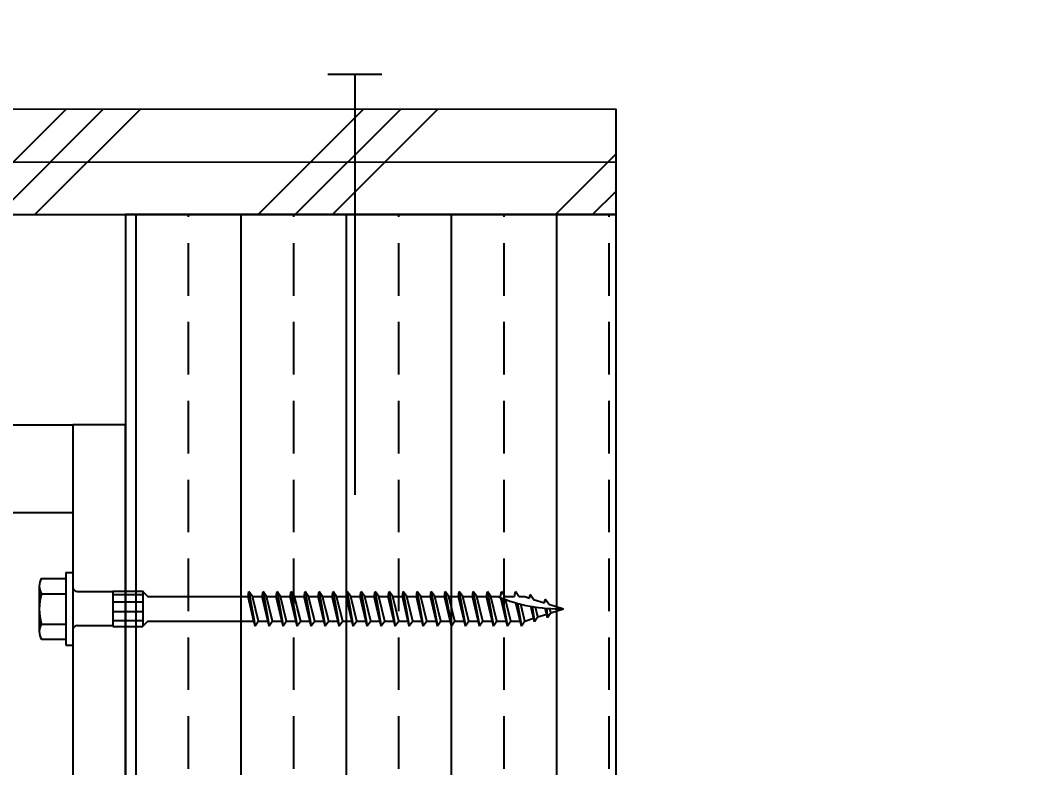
# Model space of a CAD drawing. Header units: inches. Extents: x -16404 to 14624, y -1591 to 16152.
# Drawn here: x -8970.33 to -8963.06, y 7898.68 to 7904.01 of the extents above; entities that cross this region are included whole.
import ezdxf
from ezdxf import colors
from ezdxf.entities.mleader import LeaderData, LeaderLine
from ezdxf.math import Vec2, Vec3

# ---------------------------------------------------------------- set-up
doc = ezdxf.new("R2010")
doc.units = ezdxf.units.IN
doc.header["$LTSCALE"] = 24
doc.header["$MEASUREMENT"] = 0
doc.layers.get('0').update_dxf_attribs({"linetype": 'CONTINUOUS'})
for name, color, linetype in [('S-ANNO-NOTE', 4, 'CONTINUOUS'), ('S-SIMPSON', 2, 'CONTINUOUS'), ('S-STEEL', 4, 'CONTINUOUS'), ('S-WOOD', 3, 'CONTINUOUS')]:
    doc.layers.add(name, color=color, linetype=linetype)
doc.layers.add('S-HATCH1', color=1, linetype='CONTINUOUS', transparency=0.5)
doc.styles.add('Arial', font='arial.ttf', dxfattribs={"width": 0.85})

# ---------------------------------------------------------------- blocks, each defined once
blk = doc.blocks.new('10d')
at = {"color": 3}
blk.add_line((0.1925, 0.25), (-0.1925, 0.25), dxfattribs=at)
at = {"color": 2}
blk.add_line((0, 0.25), (0, -2.75), dxfattribs=at)

msp = doc.modelspace()

# ---------------------------------------------------------------- hatches: boundary and pattern name
at = {"layer": 'S-HATCH1'}
h = msp.add_hatch(dxfattribs=at)
h.set_pattern_fill('PLAST', color=256, scale=6, angle=45, style=0)
h.set_pattern_definition([(45, (-8995.6829, 7902.625), (-1.06066, 1.06066), []), (45, (-8995.8155, 7902.7576), (-1.06066, 1.06066), []), (45, (-8995.9481, 7902.8902), (-1.06066, 1.06066), [])])
h.paths.add_polyline_path([(-9007.15137, 7902.62601), (-8966.08178, 7902.625), (-8966.08178, 7903.375), (-9007.15137, 7903.37601)])
h = msp.add_hatch(dxfattribs=at)
h.set_pattern_fill('ANSI33', color=256, scale=3, angle=45, style=0)
h.set_pattern_definition([(90, (-12591.2565, 1851.42094), (-0.75, 1e-16), []), (90, (-12590.8815, 1851.79594), (-0.75, 1e-16), [0.375, -0.1875])])
h.paths.add_polyline_path([(-8969.58178, 7890.75), (-8966.08178, 7890.75), (-8966.08178, 7902.625), (-8969.58178, 7902.625)])

# ---------------------------------------------------------------- linework, layer by layer
at = {"layer": 'S-SIMPSON', "color": 1}
for p, q in [((-8970.00678, 7900.0725), (-8970.00678, 7899.5525)), ((-8970.00678, 7900.0725), (-8969.95678, 7900.0725)), ((-8969.95678, 7900.0725), (-8969.95678, 7899.5525)), ((-8970.18116, 7900.02901), (-8970.00678, 7900.02901)), ((-8970.19678, 7899.97488), (-8970.19678, 7899.65012)), ((-8970.18116, 7899.92075), (-8970.00678, 7899.92075)), ((-8969.67078, 7899.93838), (-8969.45678, 7899.93838)), ((-8969.67078, 7899.93838), (-8969.67078, 7899.68662)), ((-8969.45678, 7899.9401), (-8969.45678, 7899.68833)), ((-8969.45678, 7899.9355), (-8969.42078, 7899.8995)), ((-8968.70678, 7899.8995), (-8968.70043, 7899.9355)), ((-8968.70678, 7899.8995), (-8968.70043, 7899.9355)), ((-8968.70678, 7899.8995), (-8968.70043, 7899.9355)), ((-8968.70043, 7899.9355), (-8968.65706, 7899.6895)), ((-8968.70043, 7899.9355), (-8968.65706, 7899.6895)), ((-8968.70043, 7899.9355), (-8968.65706, 7899.6895)), ((-8968.67522, 7899.8995), (-8968.70043, 7899.9355)), ((-8968.67522, 7899.8995), (-8968.70043, 7899.9355)), ((-8968.67522, 7899.8995), (-8968.70043, 7899.9355)), ((-8968.60678, 7899.8995), (-8968.60043, 7899.9355)), ((-8968.60678, 7899.8995), (-8968.60043, 7899.9355)), ((-8968.60678, 7899.8995), (-8968.60043, 7899.9355)), ((-8968.57522, 7899.8995), (-8968.60043, 7899.9355)), ((-8968.57522, 7899.8995), (-8968.60043, 7899.9355)), ((-8968.57522, 7899.8995), (-8968.60043, 7899.9355)), ((-8968.60043, 7899.9355), (-8968.55706, 7899.6895)), ((-8968.60043, 7899.9355), (-8968.55706, 7899.6895)), ((-8968.60043, 7899.9355), (-8968.55706, 7899.6895)), ((-8968.50678, 7899.8995), (-8968.50043, 7899.9355)), ((-8968.50678, 7899.8995), (-8968.50043, 7899.9355)), ((-8968.50678, 7899.8995), (-8968.50043, 7899.9355)), ((-8968.50678, 7899.8995), (-8968.50043, 7899.9355)), ((-8968.50043, 7899.9355), (-8968.45706, 7899.6895)), ((-8968.50043, 7899.9355), (-8968.45706, 7899.6895)), ((-8968.50043, 7899.9355), (-8968.45706, 7899.6895)), ((-8968.50043, 7899.9355), (-8968.45706, 7899.6895)), ((-8968.47522, 7899.8995), (-8968.50043, 7899.9355)), ((-8968.47522, 7899.8995), (-8968.50043, 7899.9355)), ((-8968.47522, 7899.8995), (-8968.50043, 7899.9355)), ((-8968.47522, 7899.8995), (-8968.50043, 7899.9355)), ((-8968.40678, 7899.8995), (-8968.40043, 7899.9355)), ((-8968.40678, 7899.8995), (-8968.40043, 7899.9355)), ((-8968.40678, 7899.8995), (-8968.40043, 7899.9355)), ((-8968.40678, 7899.8995), (-8968.40043, 7899.9355)), ((-8968.40678, 7899.8995), (-8968.40043, 7899.9355)), ((-8968.40678, 7899.8995), (-8968.40043, 7899.9355)), ((-8968.37522, 7899.8995), (-8968.40043, 7899.9355)), ((-8968.37522, 7899.8995), (-8968.40043, 7899.9355)), ((-8968.37522, 7899.8995), (-8968.40043, 7899.9355)), ((-8968.37522, 7899.8995), (-8968.40043, 7899.9355)), ((-8968.40043, 7899.9355), (-8968.35706, 7899.6895)), ((-8968.40043, 7899.9355), (-8968.35706, 7899.6895)), ((-8968.40043, 7899.9355), (-8968.35706, 7899.6895)), ((-8968.40043, 7899.9355), (-8968.35706, 7899.6895)), ((-8968.37522, 7899.8995), (-8968.40043, 7899.9355)), ((-8968.37522, 7899.8995), (-8968.40043, 7899.9355)), ((-8968.40043, 7899.9355), (-8968.35706, 7899.6895)), ((-8968.40043, 7899.9355), (-8968.35706, 7899.6895)), ((-8968.30678, 7899.8995), (-8968.30043, 7899.9355)), ((-8968.30678, 7899.8995), (-8968.30043, 7899.9355)), ((-8968.30678, 7899.8995), (-8968.30043, 7899.9355)), ((-8968.30043, 7899.9355), (-8968.25706, 7899.6895)), ((-8968.30043, 7899.9355), (-8968.25706, 7899.6895)), ((-8968.30043, 7899.9355), (-8968.25706, 7899.6895)), ((-8968.27522, 7899.8995), (-8968.30043, 7899.9355)), ((-8968.27522, 7899.8995), (-8968.30043, 7899.9355)), ((-8968.27522, 7899.8995), (-8968.30043, 7899.9355)), ((-8968.20678, 7899.8995), (-8968.20043, 7899.9355)), ((-8968.20678, 7899.8995), (-8968.20043, 7899.9355)), ((-8968.20678, 7899.8995), (-8968.20043, 7899.9355)), ((-8968.17522, 7899.8995), (-8968.20043, 7899.9355)), ((-8968.17522, 7899.8995), (-8968.20043, 7899.9355)), ((-8968.17522, 7899.8995), (-8968.20043, 7899.9355)), ((-8968.20043, 7899.9355), (-8968.15706, 7899.6895)), ((-8968.20043, 7899.9355), (-8968.15706, 7899.6895)), ((-8968.20043, 7899.9355), (-8968.15706, 7899.6895)), ((-8968.10678, 7899.8995), (-8968.10043, 7899.9355)), ((-8968.10678, 7899.8995), (-8968.10043, 7899.9355)), ((-8968.10678, 7899.8995), (-8968.10043, 7899.9355)), ((-8968.10678, 7899.8995), (-8968.10043, 7899.9355)), ((-8968.10043, 7899.9355), (-8968.05706, 7899.6895)), ((-8968.10043, 7899.9355), (-8968.05706, 7899.6895)), ((-8968.10043, 7899.9355), (-8968.05706, 7899.6895)), ((-8968.10043, 7899.9355), (-8968.05706, 7899.6895)), ((-8968.07522, 7899.8995), (-8968.10043, 7899.9355)), ((-8968.07522, 7899.8995), (-8968.10043, 7899.9355)), ((-8968.07522, 7899.8995), (-8968.10043, 7899.9355)), ((-8968.07522, 7899.8995), (-8968.10043, 7899.9355)), ((-8968.00678, 7899.8995), (-8968.00043, 7899.9355)), ((-8968.00678, 7899.8995), (-8968.00043, 7899.9355)), ((-8968.00678, 7899.8995), (-8968.00043, 7899.9355)), ((-8968.00678, 7899.8995), (-8968.00043, 7899.9355)), ((-8967.97522, 7899.8995), (-8968.00043, 7899.9355)), ((-8967.97522, 7899.8995), (-8968.00043, 7899.9355)), ((-8967.97522, 7899.8995), (-8968.00043, 7899.9355)), ((-8967.97522, 7899.8995), (-8968.00043, 7899.9355)), ((-8968.00043, 7899.9355), (-8967.95706, 7899.6895)), ((-8968.00043, 7899.9355), (-8967.95706, 7899.6895)), ((-8968.00043, 7899.9355), (-8967.95706, 7899.6895)), ((-8968.00043, 7899.9355), (-8967.95706, 7899.6895)), ((-8967.90678, 7899.8995), (-8967.90043, 7899.9355)), ((-8967.90678, 7899.8995), (-8967.90043, 7899.9355)), ((-8967.90678, 7899.8995), (-8967.90043, 7899.9355)), ((-8967.90678, 7899.8995), (-8967.90043, 7899.9355)), ((-8967.90043, 7899.9355), (-8967.85706, 7899.6895)), ((-8967.90043, 7899.9355), (-8967.85706, 7899.6895)), ((-8967.90043, 7899.9355), (-8967.85706, 7899.6895)), ((-8967.90043, 7899.9355), (-8967.85706, 7899.6895)), ((-8967.87522, 7899.8995), (-8967.90043, 7899.9355)), ((-8967.87522, 7899.8995), (-8967.90043, 7899.9355)), ((-8967.87522, 7899.8995), (-8967.90043, 7899.9355)), ((-8967.87522, 7899.8995), (-8967.90043, 7899.9355)), ((-8967.80678, 7899.8995), (-8967.80043, 7899.9355)), ((-8967.80678, 7899.8995), (-8967.80043, 7899.9355)), ((-8967.80678, 7899.8995), (-8967.80043, 7899.9355)), ((-8967.80678, 7899.8995), (-8967.80043, 7899.9355)), ((-8967.80678, 7899.8995), (-8967.80043, 7899.9355)), ((-8967.80043, 7899.9355), (-8967.75706, 7899.6895)), ((-8967.80043, 7899.9355), (-8967.75706, 7899.6895)), ((-8967.80043, 7899.9355), (-8967.75706, 7899.6895)), ((-8967.80043, 7899.9355), (-8967.75706, 7899.6895)), ((-8967.80043, 7899.9355), (-8967.75706, 7899.6895)), ((-8967.77522, 7899.8995), (-8967.80043, 7899.9355)), ((-8967.77522, 7899.8995), (-8967.80043, 7899.9355)), ((-8967.77522, 7899.8995), (-8967.80043, 7899.9355)), ((-8967.77522, 7899.8995), (-8967.80043, 7899.9355)), ((-8967.77522, 7899.8995), (-8967.80043, 7899.9355)), ((-8967.70678, 7899.8995), (-8967.70043, 7899.9355)), ((-8967.70678, 7899.8995), (-8967.70043, 7899.9355)), ((-8967.70678, 7899.8995), (-8967.70043, 7899.9355)), ((-8967.70678, 7899.8995), (-8967.70043, 7899.9355)), ((-8967.70043, 7899.9355), (-8967.65706, 7899.6895)), ((-8967.70043, 7899.9355), (-8967.65706, 7899.6895)), ((-8967.70043, 7899.9355), (-8967.65706, 7899.6895)), ((-8967.70043, 7899.9355), (-8967.65706, 7899.6895)), ((-8967.67522, 7899.8995), (-8967.70043, 7899.9355)), ((-8967.67522, 7899.8995), (-8967.70043, 7899.9355)), ((-8967.67522, 7899.8995), (-8967.70043, 7899.9355)), ((-8967.67522, 7899.8995), (-8967.70043, 7899.9355)), ((-8967.60678, 7899.8995), (-8967.60043, 7899.9355)), ((-8967.60678, 7899.8995), (-8967.60043, 7899.9355)), ((-8967.60678, 7899.8995), (-8967.60043, 7899.9355)), ((-8967.60678, 7899.8995), (-8967.60043, 7899.9355)), ((-8967.60043, 7899.9355), (-8967.55706, 7899.6895)), ((-8967.60043, 7899.9355), (-8967.55706, 7899.6895)), ((-8967.60043, 7899.9355), (-8967.55706, 7899.6895)), ((-8967.60043, 7899.9355), (-8967.55706, 7899.6895)), ((-8967.57522, 7899.8995), (-8967.60043, 7899.9355)), ((-8967.57522, 7899.8995), (-8967.60043, 7899.9355)), ((-8967.57522, 7899.8995), (-8967.60043, 7899.9355)), ((-8967.57522, 7899.8995), (-8967.60043, 7899.9355)), ((-8967.50678, 7899.8995), (-8967.50043, 7899.9355)), ((-8967.50678, 7899.8995), (-8967.50043, 7899.9355)), ((-8967.50678, 7899.8995), (-8967.50043, 7899.9355)), ((-8967.50678, 7899.8995), (-8967.50043, 7899.9355)), ((-8967.50043, 7899.9355), (-8967.45706, 7899.6895)), ((-8967.50043, 7899.9355), (-8967.45706, 7899.6895)), ((-8967.50043, 7899.9355), (-8967.45706, 7899.6895)), ((-8967.50043, 7899.9355), (-8967.45706, 7899.6895)), ((-8967.47522, 7899.8995), (-8967.50043, 7899.9355)), ((-8967.47522, 7899.8995), (-8967.50043, 7899.9355)), ((-8967.47522, 7899.8995), (-8967.50043, 7899.9355)), ((-8967.47522, 7899.8995), (-8967.50043, 7899.9355)), ((-8967.40678, 7899.8995), (-8967.40043, 7899.9355)), ((-8967.40678, 7899.8995), (-8967.40043, 7899.9355)), ((-8967.40043, 7899.9355), (-8967.35706, 7899.6895)), ((-8967.40043, 7899.9355), (-8967.35706, 7899.6895)), ((-8967.37522, 7899.8995), (-8967.40043, 7899.9355)), ((-8967.37522, 7899.8995), (-8967.40043, 7899.9355)), ((-8967.30678, 7899.8995), (-8967.30043, 7899.9355)), ((-8967.30678, 7899.8995), (-8967.30043, 7899.9355)), ((-8967.30043, 7899.9355), (-8967.25706, 7899.6895)), ((-8967.30043, 7899.9355), (-8967.25706, 7899.6895)), ((-8967.27522, 7899.8995), (-8967.30043, 7899.9355)), ((-8967.27522, 7899.8995), (-8967.30043, 7899.9355)), ((-8967.20678, 7899.8995), (-8967.20043, 7899.9355)), ((-8967.20043, 7899.9355), (-8967.15706, 7899.6895)), ((-8967.17522, 7899.8995), (-8967.20043, 7899.9355)), ((-8967.10678, 7899.8995), (-8967.10043, 7899.9355)), ((-8967.10043, 7899.9355), (-8967.05706, 7899.6895)), ((-8967.07522, 7899.8995), (-8967.10043, 7899.9355)), ((-8967.00678, 7899.8995), (-8967.00043, 7899.9355)), ((-8967.00043, 7899.9355), (-8966.95706, 7899.6895)), ((-8966.97522, 7899.8995), (-8967.00043, 7899.9355)), ((-8966.90678, 7899.8995), (-8966.90043, 7899.9355)), ((-8966.87522, 7899.8995), (-8966.90043, 7899.9355)), ((-8966.80678, 7899.8995), (-8966.80043, 7899.9355)), ((-8966.77522, 7899.8995), (-8966.80043, 7899.9355)), ((-8969.67078, 7899.91426), (-8969.45678, 7899.91426)), ((-8969.67078, 7899.86188), (-8969.45678, 7899.86188)), ((-8969.42522, 7899.8995), (-8968.70678, 7899.8995)), ((-8969.42522, 7899.8995), (-8968.70678, 7899.8995)), ((-8968.66558, 7899.7255), (-8968.70678, 7899.8995)), ((-8968.65706, 7899.6895), (-8968.70678, 7899.8995)), ((-8968.65706, 7899.6895), (-8968.70678, 7899.8995)), ((-8968.63185, 7899.7255), (-8968.67522, 7899.8995)), ((-8968.63185, 7899.7255), (-8968.67522, 7899.8995)), ((-8968.63185, 7899.7255), (-8968.67522, 7899.8995)), ((-8968.67522, 7899.8995), (-8968.60678, 7899.8995)), ((-8968.67522, 7899.8995), (-8968.60678, 7899.8995)), ((-8968.55706, 7899.6895), (-8968.60678, 7899.8995)), ((-8968.55706, 7899.6895), (-8968.60678, 7899.8995)), ((-8968.55706, 7899.6895), (-8968.60678, 7899.8995)), ((-8968.53185, 7899.7255), (-8968.57522, 7899.8995)), ((-8968.53185, 7899.7255), (-8968.57522, 7899.8995)), ((-8968.53185, 7899.7255), (-8968.57522, 7899.8995)), ((-8968.57522, 7899.8995), (-8968.50678, 7899.8995)), ((-8968.57522, 7899.8995), (-8968.50678, 7899.8995)), ((-8968.45706, 7899.6895), (-8968.50678, 7899.8995)), ((-8968.45706, 7899.6895), (-8968.50678, 7899.8995)), ((-8968.45706, 7899.6895), (-8968.50678, 7899.8995)), ((-8968.45706, 7899.6895), (-8968.50678, 7899.8995)), ((-8968.43185, 7899.7255), (-8968.47522, 7899.8995)), ((-8968.43185, 7899.7255), (-8968.47522, 7899.8995)), ((-8968.43185, 7899.7255), (-8968.47522, 7899.8995)), ((-8968.43185, 7899.7255), (-8968.47522, 7899.8995)), ((-8968.47522, 7899.8995), (-8968.40678, 7899.8995)), ((-8968.47522, 7899.8995), (-8968.40678, 7899.8995)), ((-8968.47522, 7899.8995), (-8968.40678, 7899.8995)), ((-8968.47522, 7899.8995), (-8968.40678, 7899.8995)), ((-8968.47522, 7899.8995), (-8968.40678, 7899.8995)), ((-8968.47522, 7899.8995), (-8968.40678, 7899.8995)), ((-8968.35706, 7899.6895), (-8968.40678, 7899.8995)), ((-8968.35706, 7899.6895), (-8968.40678, 7899.8995)), ((-8968.35706, 7899.6895), (-8968.40678, 7899.8995)), ((-8968.35706, 7899.6895), (-8968.40678, 7899.8995)), ((-8968.35706, 7899.6895), (-8968.40678, 7899.8995)), ((-8968.35706, 7899.6895), (-8968.40678, 7899.8995)), ((-8968.33185, 7899.7255), (-8968.37522, 7899.8995)), ((-8968.33185, 7899.7255), (-8968.37522, 7899.8995)), ((-8968.33185, 7899.7255), (-8968.37522, 7899.8995)), ((-8968.33185, 7899.7255), (-8968.37522, 7899.8995)), ((-8968.33185, 7899.7255), (-8968.37522, 7899.8995)), ((-8968.33185, 7899.7255), (-8968.37522, 7899.8995)), ((-8968.37522, 7899.8995), (-8968.30678, 7899.8995)), ((-8968.37522, 7899.8995), (-8968.30678, 7899.8995)), ((-8968.37522, 7899.8995), (-8968.30678, 7899.8995)), ((-8968.37522, 7899.8995), (-8968.30678, 7899.8995)), ((-8968.37522, 7899.8995), (-8968.30678, 7899.8995)), ((-8968.37522, 7899.8995), (-8968.30678, 7899.8995)), ((-8968.37522, 7899.8995), (-8968.30678, 7899.8995)), ((-8968.25706, 7899.6895), (-8968.30678, 7899.8995)), ((-8968.25706, 7899.6895), (-8968.30678, 7899.8995)), ((-8968.25706, 7899.6895), (-8968.30678, 7899.8995)), ((-8968.23185, 7899.7255), (-8968.27522, 7899.8995)), ((-8968.23185, 7899.7255), (-8968.27522, 7899.8995)), ((-8968.23185, 7899.7255), (-8968.27522, 7899.8995)), ((-8968.27522, 7899.8995), (-8968.20678, 7899.8995)), ((-8968.27522, 7899.8995), (-8968.20678, 7899.8995)), ((-8968.27522, 7899.8995), (-8968.20678, 7899.8995)), ((-8968.27522, 7899.8995), (-8968.20678, 7899.8995)), ((-8968.27522, 7899.8995), (-8968.20678, 7899.8995)), ((-8968.15706, 7899.6895), (-8968.20678, 7899.8995)), ((-8968.15706, 7899.6895), (-8968.20678, 7899.8995)), ((-8968.15706, 7899.6895), (-8968.20678, 7899.8995)), ((-8968.13185, 7899.7255), (-8968.17522, 7899.8995)), ((-8968.13185, 7899.7255), (-8968.17522, 7899.8995)), ((-8968.13185, 7899.7255), (-8968.17522, 7899.8995)), ((-8968.17522, 7899.8995), (-8968.10678, 7899.8995)), ((-8968.17522, 7899.8995), (-8968.10678, 7899.8995)), ((-8968.17522, 7899.8995), (-8968.10678, 7899.8995)), ((-8968.17522, 7899.8995), (-8968.10678, 7899.8995)), ((-8968.17522, 7899.8995), (-8968.10678, 7899.8995)), ((-8968.17522, 7899.8995), (-8968.10678, 7899.8995)), ((-8968.17522, 7899.8995), (-8968.10678, 7899.8995)), ((-8968.17522, 7899.8995), (-8968.10678, 7899.8995)), ((-8968.05706, 7899.6895), (-8968.10678, 7899.8995)), ((-8968.05706, 7899.6895), (-8968.10678, 7899.8995)), ((-8968.05706, 7899.6895), (-8968.10678, 7899.8995)), ((-8968.05706, 7899.6895), (-8968.10678, 7899.8995)), ((-8968.03185, 7899.7255), (-8968.07522, 7899.8995)), ((-8968.03185, 7899.7255), (-8968.07522, 7899.8995)), ((-8968.03185, 7899.7255), (-8968.07522, 7899.8995)), ((-8968.03185, 7899.7255), (-8968.07522, 7899.8995)), ((-8968.07522, 7899.8995), (-8968.00678, 7899.8995)), ((-8968.07522, 7899.8995), (-8968.00678, 7899.8995)), ((-8968.07522, 7899.8995), (-8968.00678, 7899.8995)), ((-8968.07522, 7899.8995), (-8968.00678, 7899.8995)), ((-8968.07522, 7899.8995), (-8968.00678, 7899.8995)), ((-8968.07522, 7899.8995), (-8968.00678, 7899.8995)), ((-8967.95706, 7899.6895), (-8968.00678, 7899.8995)), ((-8967.95706, 7899.6895), (-8968.00678, 7899.8995)), ((-8967.95706, 7899.6895), (-8968.00678, 7899.8995)), ((-8967.95706, 7899.6895), (-8968.00678, 7899.8995)), ((-8967.93185, 7899.7255), (-8967.97522, 7899.8995)), ((-8967.93185, 7899.7255), (-8967.97522, 7899.8995)), ((-8967.93185, 7899.7255), (-8967.97522, 7899.8995)), ((-8967.93185, 7899.7255), (-8967.97522, 7899.8995)), ((-8967.97522, 7899.8995), (-8967.90678, 7899.8995)), ((-8967.97522, 7899.8995), (-8967.90678, 7899.8995)), ((-8967.97522, 7899.8995), (-8967.90678, 7899.8995)), ((-8967.97522, 7899.8995), (-8967.90678, 7899.8995)), ((-8967.97522, 7899.8995), (-8967.90678, 7899.8995)), ((-8967.97522, 7899.8995), (-8967.90678, 7899.8995)), ((-8967.97522, 7899.8995), (-8967.90678, 7899.8995)), ((-8967.85706, 7899.6895), (-8967.90678, 7899.8995)), ((-8967.85706, 7899.6895), (-8967.90678, 7899.8995)), ((-8967.85706, 7899.6895), (-8967.90678, 7899.8995)), ((-8967.85706, 7899.6895), (-8967.90678, 7899.8995)), ((-8967.83185, 7899.7255), (-8967.87522, 7899.8995)), ((-8967.83185, 7899.7255), (-8967.87522, 7899.8995)), ((-8967.83185, 7899.7255), (-8967.87522, 7899.8995)), ((-8967.83185, 7899.7255), (-8967.87522, 7899.8995)), ((-8967.87522, 7899.8995), (-8967.80678, 7899.8995)), ((-8967.87522, 7899.8995), (-8967.80678, 7899.8995)), ((-8967.87522, 7899.8995), (-8967.80678, 7899.8995)), ((-8967.87522, 7899.8995), (-8967.80678, 7899.8995)), ((-8967.87522, 7899.8995), (-8967.80678, 7899.8995)), ((-8967.87522, 7899.8995), (-8967.80678, 7899.8995)), ((-8967.87522, 7899.8995), (-8967.80678, 7899.8995)), ((-8967.75706, 7899.6895), (-8967.80678, 7899.8995)), ((-8967.75706, 7899.6895), (-8967.80678, 7899.8995)), ((-8967.75706, 7899.6895), (-8967.80678, 7899.8995)), ((-8967.75706, 7899.6895), (-8967.80678, 7899.8995)), ((-8967.75706, 7899.6895), (-8967.80678, 7899.8995)), ((-8967.77522, 7899.8995), (-8967.70678, 7899.8995)), ((-8967.77522, 7899.8995), (-8967.70678, 7899.8995)), ((-8967.77522, 7899.8995), (-8967.70678, 7899.8995)), ((-8967.77522, 7899.8995), (-8967.70678, 7899.8995)), ((-8967.73185, 7899.7255), (-8967.77522, 7899.8995)), ((-8967.73185, 7899.7255), (-8967.77522, 7899.8995)), ((-8967.73185, 7899.7255), (-8967.77522, 7899.8995)), ((-8967.73185, 7899.7255), (-8967.77522, 7899.8995)), ((-8967.73185, 7899.7255), (-8967.77522, 7899.8995)), ((-8967.65706, 7899.6895), (-8967.70678, 7899.8995)), ((-8967.65706, 7899.6895), (-8967.70678, 7899.8995)), ((-8967.65706, 7899.6895), (-8967.70678, 7899.8995)), ((-8967.65706, 7899.6895), (-8967.70678, 7899.8995)), ((-8967.63185, 7899.7255), (-8967.67522, 7899.8995)), ((-8967.63185, 7899.7255), (-8967.67522, 7899.8995)), ((-8967.63185, 7899.7255), (-8967.67522, 7899.8995)), ((-8967.63185, 7899.7255), (-8967.67522, 7899.8995)), ((-8967.67522, 7899.8995), (-8967.60678, 7899.8995)), ((-8967.67522, 7899.8995), (-8967.60678, 7899.8995)), ((-8967.67522, 7899.8995), (-8967.60678, 7899.8995)), ((-8967.67522, 7899.8995), (-8967.60678, 7899.8995)), ((-8967.67522, 7899.8995), (-8967.60678, 7899.8995)), ((-8967.67522, 7899.8995), (-8967.60678, 7899.8995)), ((-8967.55706, 7899.6895), (-8967.60678, 7899.8995)), ((-8967.55706, 7899.6895), (-8967.60678, 7899.8995)), ((-8967.55706, 7899.6895), (-8967.60678, 7899.8995)), ((-8967.55706, 7899.6895), (-8967.60678, 7899.8995)), ((-8967.57522, 7899.8995), (-8967.50678, 7899.8995)), ((-8967.57522, 7899.8995), (-8967.50678, 7899.8995)), ((-8967.57522, 7899.8995), (-8967.50678, 7899.8995)), ((-8967.57522, 7899.8995), (-8967.50678, 7899.8995)), ((-8967.53185, 7899.7255), (-8967.57522, 7899.8995)), ((-8967.53185, 7899.7255), (-8967.57522, 7899.8995)), ((-8967.53185, 7899.7255), (-8967.57522, 7899.8995)), ((-8967.53185, 7899.7255), (-8967.57522, 7899.8995)), ((-8967.45706, 7899.6895), (-8967.50678, 7899.8995)), ((-8967.45706, 7899.6895), (-8967.50678, 7899.8995)), ((-8967.45706, 7899.6895), (-8967.50678, 7899.8995)), ((-8967.45706, 7899.6895), (-8967.50678, 7899.8995)), ((-8967.43185, 7899.7255), (-8967.47522, 7899.8995)), ((-8967.43185, 7899.7255), (-8967.47522, 7899.8995)), ((-8967.43185, 7899.7255), (-8967.47522, 7899.8995)), ((-8967.43185, 7899.7255), (-8967.47522, 7899.8995)), ((-8967.47522, 7899.8995), (-8967.40678, 7899.8995)), ((-8967.35706, 7899.6895), (-8967.40678, 7899.8995)), ((-8967.35706, 7899.6895), (-8967.40678, 7899.8995)), ((-8967.37522, 7899.8995), (-8967.30678, 7899.8995)), ((-8967.37522, 7899.8995), (-8967.30678, 7899.8995)), ((-8967.33185, 7899.7255), (-8967.37522, 7899.8995)), ((-8967.33185, 7899.7255), (-8967.37522, 7899.8995)), ((-8967.25706, 7899.6895), (-8967.30678, 7899.8995)), ((-8967.25706, 7899.6895), (-8967.30678, 7899.8995)), ((-8967.23185, 7899.7255), (-8967.27522, 7899.8995)), ((-8967.23185, 7899.7255), (-8967.27522, 7899.8995)), ((-8967.27522, 7899.8995), (-8967.20678, 7899.8995)), ((-8967.15706, 7899.6895), (-8967.20678, 7899.8995)), ((-8967.17522, 7899.8995), (-8967.10678, 7899.8995)), ((-8967.13185, 7899.7255), (-8967.17522, 7899.8995)), ((-8967.05706, 7899.6895), (-8967.10678, 7899.8995)), ((-8967.03185, 7899.7255), (-8967.07522, 7899.8995)), ((-8967.07522, 7899.8995), (-8967.00678, 7899.8995)), ((-8966.95706, 7899.6895), (-8967.00678, 7899.8995)), ((-8966.97522, 7899.8995), (-8966.90678, 7899.8995)), ((-8966.93185, 7899.7255), (-8966.97522, 7899.8995)), ((-8966.85706, 7899.6895), (-8966.90482, 7899.8912)), ((-8966.89174, 7899.8862), (-8966.85706, 7899.6895)), ((-8966.87522, 7899.8995), (-8966.80678, 7899.8995)), ((-8966.83185, 7899.7255), (-8966.86993, 7899.87825)), ((-8966.75712, 7899.68975), (-8966.79624, 7899.85497)), ((-8966.78572, 7899.85209), (-8966.75712, 7899.68975)), ((-8966.77522, 7899.8995), (-8966.73271, 7899.8995)), ((-8966.73191, 7899.72575), (-8966.76187, 7899.84593)), ((-8966.73271, 7899.8995), (-8966.70021, 7899.88925)), ((-8966.70021, 7899.88925), (-8966.69553, 7899.91583)), ((-8966.67032, 7899.87983), (-8966.69553, 7899.91583)), ((-8966.67032, 7899.87983), (-8966.59168, 7899.85503)), ((-8966.59168, 7899.85503), (-8966.587, 7899.88161)), ((-8966.56179, 7899.84561), (-8966.587, 7899.88161)), ((-8966.56179, 7899.84561), (-8966.45678, 7899.8125)), ((-8969.67078, 7899.79328), (-8969.45678, 7899.79328)), ((-8968.43185, 7899.7255), (-8968.45354, 7899.8125)), ((-8968.33185, 7899.7255), (-8968.35354, 7899.8125)), ((-8967.93185, 7899.7255), (-8967.95354, 7899.8125)), ((-8966.66413, 7899.71938), (-8966.69049, 7899.83068)), ((-8966.68168, 7899.82912), (-8966.66413, 7899.71938)), ((-8966.6392, 7899.75498), (-8966.65667, 7899.82508)), ((-8966.6392, 7899.75498), (-8966.57719, 7899.77453)), ((-8966.57114, 7899.749), (-8966.58719, 7899.81676)), ((-8966.57938, 7899.81609), (-8966.57114, 7899.749)), ((-8966.54649, 7899.78422), (-8966.57114, 7899.749)), ((-8966.54649, 7899.78422), (-8966.55398, 7899.81428)), ((-8966.54649, 7899.78422), (-8966.45678, 7899.8125)), ((-8970.18116, 7899.70425), (-8970.00678, 7899.70425)), ((-8969.67078, 7899.73024), (-8969.45678, 7899.73024)), ((-8969.42078, 7899.7255), (-8969.45678, 7899.6895)), ((-8969.42078, 7899.7255), (-8968.66558, 7899.7255)), ((-8969.38185, 7899.7255), (-8968.66558, 7899.7255)), ((-8968.63185, 7899.7255), (-8968.65706, 7899.6895)), ((-8968.63185, 7899.7255), (-8968.65706, 7899.6895)), ((-8968.63185, 7899.7255), (-8968.65706, 7899.6895)), ((-8968.63185, 7899.7255), (-8968.56558, 7899.7255)), ((-8968.53185, 7899.7255), (-8968.55706, 7899.6895)), ((-8968.53185, 7899.7255), (-8968.55706, 7899.6895)), ((-8968.53185, 7899.7255), (-8968.55706, 7899.6895)), ((-8968.53185, 7899.7255), (-8968.46558, 7899.7255)), ((-8968.53185, 7899.7255), (-8968.46558, 7899.7255)), ((-8968.43185, 7899.7255), (-8968.45706, 7899.6895)), ((-8968.43185, 7899.7255), (-8968.45706, 7899.6895)), ((-8968.43185, 7899.7255), (-8968.45706, 7899.6895)), ((-8968.43185, 7899.7255), (-8968.45706, 7899.6895)), ((-8968.43185, 7899.7255), (-8968.45706, 7899.6895)), ((-8968.43185, 7899.7255), (-8968.36558, 7899.7255)), ((-8968.43185, 7899.7255), (-8968.36558, 7899.7255)), ((-8968.43185, 7899.7255), (-8968.36558, 7899.7255)), ((-8968.43185, 7899.7255), (-8968.36558, 7899.7255)), ((-8968.43185, 7899.7255), (-8968.36558, 7899.7255)), ((-8968.43185, 7899.7255), (-8968.36558, 7899.7255)), ((-8968.43185, 7899.7255), (-8968.36558, 7899.7255)), ((-8968.43185, 7899.7255), (-8968.36558, 7899.7255)), ((-8968.33185, 7899.7255), (-8968.35706, 7899.6895)), ((-8968.33185, 7899.7255), (-8968.35706, 7899.6895)), ((-8968.33185, 7899.7255), (-8968.35706, 7899.6895)), ((-8968.33185, 7899.7255), (-8968.35706, 7899.6895)), ((-8968.33185, 7899.7255), (-8968.35706, 7899.6895)), ((-8968.33185, 7899.7255), (-8968.35706, 7899.6895)), ((-8968.33185, 7899.7255), (-8968.35706, 7899.6895)), ((-8968.33185, 7899.7255), (-8968.26558, 7899.7255)), ((-8968.33185, 7899.7255), (-8968.26558, 7899.7255)), ((-8968.33185, 7899.7255), (-8968.26558, 7899.7255)), ((-8968.33185, 7899.7255), (-8968.26558, 7899.7255)), ((-8968.33185, 7899.7255), (-8968.26558, 7899.7255)), ((-8968.33185, 7899.7255), (-8968.26558, 7899.7255)), ((-8968.33185, 7899.7255), (-8968.26558, 7899.7255)), ((-8968.23185, 7899.7255), (-8968.25706, 7899.6895)), ((-8968.23185, 7899.7255), (-8968.25706, 7899.6895)), ((-8968.23185, 7899.7255), (-8968.25706, 7899.6895)), ((-8968.23185, 7899.7255), (-8968.16558, 7899.7255)), ((-8968.23185, 7899.7255), (-8968.16558, 7899.7255)), ((-8968.23185, 7899.7255), (-8968.16558, 7899.7255)), ((-8968.23185, 7899.7255), (-8968.16558, 7899.7255)), ((-8968.23185, 7899.7255), (-8968.16558, 7899.7255)), ((-8968.13185, 7899.7255), (-8968.15706, 7899.6895)), ((-8968.13185, 7899.7255), (-8968.15706, 7899.6895)), ((-8968.13185, 7899.7255), (-8968.15706, 7899.6895)), ((-8968.13185, 7899.7255), (-8968.06558, 7899.7255)), ((-8968.13185, 7899.7255), (-8968.06558, 7899.7255)), ((-8968.13185, 7899.7255), (-8968.06558, 7899.7255)), ((-8968.13185, 7899.7255), (-8968.06558, 7899.7255)), ((-8968.13185, 7899.7255), (-8968.06558, 7899.7255)), ((-8968.13185, 7899.7255), (-8968.06558, 7899.7255)), ((-8968.13185, 7899.7255), (-8968.06558, 7899.7255)), ((-8968.13185, 7899.7255), (-8968.06558, 7899.7255)), ((-8968.03185, 7899.7255), (-8968.05706, 7899.6895)), ((-8968.03185, 7899.7255), (-8968.05706, 7899.6895)), ((-8968.03185, 7899.7255), (-8968.05706, 7899.6895)), ((-8968.03185, 7899.7255), (-8968.05706, 7899.6895)), ((-8968.03185, 7899.7255), (-8967.96558, 7899.7255)), ((-8968.03185, 7899.7255), (-8967.96558, 7899.7255)), ((-8968.03185, 7899.7255), (-8967.96558, 7899.7255)), ((-8968.03185, 7899.7255), (-8967.96558, 7899.7255)), ((-8968.03185, 7899.7255), (-8967.96558, 7899.7255)), ((-8968.03185, 7899.7255), (-8967.96558, 7899.7255)), ((-8967.93185, 7899.7255), (-8967.95706, 7899.6895)), ((-8967.93185, 7899.7255), (-8967.95706, 7899.6895)), ((-8967.93185, 7899.7255), (-8967.95706, 7899.6895)), ((-8967.93185, 7899.7255), (-8967.95706, 7899.6895)), ((-8967.93185, 7899.7255), (-8967.95706, 7899.6895)), ((-8967.93185, 7899.7255), (-8967.86558, 7899.7255)), ((-8967.93185, 7899.7255), (-8967.86558, 7899.7255)), ((-8967.93185, 7899.7255), (-8967.86558, 7899.7255)), ((-8967.93185, 7899.7255), (-8967.86558, 7899.7255)), ((-8967.93185, 7899.7255), (-8967.86558, 7899.7255)), ((-8967.93185, 7899.7255), (-8967.86558, 7899.7255)), ((-8967.93185, 7899.7255), (-8967.86558, 7899.7255)), ((-8967.83185, 7899.7255), (-8967.85706, 7899.6895)), ((-8967.83185, 7899.7255), (-8967.85706, 7899.6895)), ((-8967.83185, 7899.7255), (-8967.85706, 7899.6895)), ((-8967.83185, 7899.7255), (-8967.85706, 7899.6895)), ((-8967.83185, 7899.7255), (-8967.76558, 7899.7255)), ((-8967.83185, 7899.7255), (-8967.76558, 7899.7255)), ((-8967.83185, 7899.7255), (-8967.76558, 7899.7255)), ((-8967.83185, 7899.7255), (-8967.76558, 7899.7255)), ((-8967.83185, 7899.7255), (-8967.76558, 7899.7255)), ((-8967.83185, 7899.7255), (-8967.76558, 7899.7255)), ((-8967.83185, 7899.7255), (-8967.76558, 7899.7255)), ((-8967.73185, 7899.7255), (-8967.75706, 7899.6895)), ((-8967.73185, 7899.7255), (-8967.75706, 7899.6895)), ((-8967.73185, 7899.7255), (-8967.75706, 7899.6895)), ((-8967.73185, 7899.7255), (-8967.75706, 7899.6895)), ((-8967.73185, 7899.7255), (-8967.75706, 7899.6895)), ((-8967.73185, 7899.7255), (-8967.66558, 7899.7255)), ((-8967.73185, 7899.7255), (-8967.66558, 7899.7255)), ((-8967.73185, 7899.7255), (-8967.66558, 7899.7255)), ((-8967.73185, 7899.7255), (-8967.66558, 7899.7255)), ((-8967.63185, 7899.7255), (-8967.65706, 7899.6895)), ((-8967.63185, 7899.7255), (-8967.65706, 7899.6895)), ((-8967.63185, 7899.7255), (-8967.65706, 7899.6895)), ((-8967.63185, 7899.7255), (-8967.65706, 7899.6895)), ((-8967.63185, 7899.7255), (-8967.56558, 7899.7255)), ((-8967.63185, 7899.7255), (-8967.56558, 7899.7255)), ((-8967.63185, 7899.7255), (-8967.56558, 7899.7255)), ((-8967.63185, 7899.7255), (-8967.56558, 7899.7255)), ((-8967.63185, 7899.7255), (-8967.56558, 7899.7255)), ((-8967.63185, 7899.7255), (-8967.56558, 7899.7255)), ((-8967.53185, 7899.7255), (-8967.55706, 7899.6895)), ((-8967.53185, 7899.7255), (-8967.55706, 7899.6895)), ((-8967.53185, 7899.7255), (-8967.55706, 7899.6895)), ((-8967.53185, 7899.7255), (-8967.55706, 7899.6895)), ((-8967.53185, 7899.7255), (-8967.46558, 7899.7255)), ((-8967.53185, 7899.7255), (-8967.46558, 7899.7255)), ((-8967.53185, 7899.7255), (-8967.46558, 7899.7255)), ((-8967.53185, 7899.7255), (-8967.46558, 7899.7255)), ((-8967.43185, 7899.7255), (-8967.45706, 7899.6895)), ((-8967.43185, 7899.7255), (-8967.45706, 7899.6895)), ((-8967.43185, 7899.7255), (-8967.45706, 7899.6895)), ((-8967.43185, 7899.7255), (-8967.45706, 7899.6895)), ((-8967.43185, 7899.7255), (-8967.36558, 7899.7255)), ((-8967.33185, 7899.7255), (-8967.35706, 7899.6895)), ((-8967.33185, 7899.7255), (-8967.35706, 7899.6895)), ((-8967.33185, 7899.7255), (-8967.26558, 7899.7255)), ((-8967.33185, 7899.7255), (-8967.26558, 7899.7255)), ((-8967.23185, 7899.7255), (-8967.25706, 7899.6895)), ((-8967.23185, 7899.7255), (-8967.25706, 7899.6895)), ((-8967.23185, 7899.7255), (-8967.16558, 7899.7255)), ((-8967.13185, 7899.7255), (-8967.15706, 7899.6895)), ((-8967.13185, 7899.7255), (-8967.06558, 7899.7255)), ((-8967.03185, 7899.7255), (-8967.05706, 7899.6895)), ((-8967.03185, 7899.7255), (-8966.96558, 7899.7255)), ((-8966.93185, 7899.7255), (-8966.95706, 7899.6895)), ((-8966.93185, 7899.7255), (-8966.86558, 7899.7255)), ((-8966.83185, 7899.7255), (-8966.85706, 7899.6895)), ((-8966.83185, 7899.7255), (-8966.76558, 7899.7255)), ((-8966.73191, 7899.72575), (-8966.75712, 7899.68975)), ((-8966.73191, 7899.72575), (-8966.67024, 7899.7452)), ((-8966.6392, 7899.75498), (-8966.66413, 7899.71938)), ((-8969.67078, 7899.68662), (-8969.45678, 7899.68662)), ((-8970.18116, 7899.59599), (-8970.00678, 7899.59599)), ((-8970.00678, 7899.5525), (-8969.95678, 7899.5525))]:
    msp.add_line(p, q, dxfattribs=at)
for points in [[(-8969.92553, 7899.9355), (-8969.67078, 7899.9355)], [(-8969.45678, 7899.8125), (-8969.45678, 7899.68662)], [(-8969.92553, 7899.6938), (-8969.67078, 7899.6938)]]:
    msp.add_lwpolyline(points, dxfattribs=at)
for centre, radius, start, end in [((-8970.09522, 7899.97488), 0.10156, 147.795772, 212.204228), ((-8969.81397, 7899.8125), 0.38281, 163.573579, 196.426421), ((-8969.92553, 7899.96675), 0.03125, 180, 270), ((-8966.48421, 7900.971), 1.15883, 247.614708, 271.356383), ((-8970.09522, 7899.65012), 0.10156, 147.795772, 212.204228), ((-8969.92553, 7899.66255), 0.03125, 90, 180)]:
    msp.add_arc(centre, radius, start, end, dxfattribs=at)
at = {"layer": 'S-STEEL'}
for p, q in [((-9007.14996, 7901.125), (-8969.95678, 7901.125)), ((-8969.95678, 7901.125), (-8969.95678, 7891)), ((-9007.15, 7900.5), (-8969.95678, 7900.5))]:
    msp.add_line(p, q, dxfattribs=at)
msp.add_lwpolyline([(-8969.95678, 7891), (-8969.58178, 7891), (-8969.58178, 7901.125), (-8969.95678, 7901.125)], close=True, dxfattribs=at)
at = {"layer": 'S-WOOD', "color": 1}
msp.add_line((-9007.15137, 7903.00101), (-8966.08178, 7903), dxfattribs=at)
at = {"layer": 'S-WOOD'}
msp.add_lwpolyline([(-9007.15137, 7902.62601), (-8966.08178, 7902.625), (-8966.08178, 7903.375), (-9007.15137, 7903.37601)], close=True, dxfattribs=at)
at = {"layer": 'S-WOOD', "color": 4}
msp.add_lwpolyline([(-8969.58178, 7890.75), (-8966.08178, 7890.75), (-8966.08178, 7902.625), (-8969.58178, 7902.625)], close=True, dxfattribs=at)

# ---------------------------------------------------------------- block references
at = {"layer": 'S-WOOD'}
msp.add_blockref('10d', (-8967.94473, 7903.37504), dxfattribs=at)

# ---------------------------------------------------------------- leaders
at = {"layer": 'S-ANNO-NOTE'}
ml = msp.add_multileader_mtext('Standard', dxfattribs=at)
ml.set_content('WOOD BEAM PER PLAN', color=4, style='Arial')
ml.set_leader_properties(color=2)
ml.build(insert=Vec2(0, 0))
ml.multileader.update_dxf_attribs({"dogleg_length": 0.36, "arrow_head_size": 1.3125, "scale": 12})
ctx = ml.context
ctx.base_point, ctx.scale, ctx.char_height, ctx.arrow_head_size, ctx.landing_gap_size, ctx.plane_origin = Vec3(-9067.59937, 7901.25696), 12, 1.125, 1.3125, 1.08, Vec3(-9112.80615, 8198.43309)
notes = []
notes.append((ctx, [(0, (1, 1, 0), (-9069.09937, 7901.25696), (1, 0), 1.5, [(0, [(-9071.76759, 7904.01022)], 0, [])])]))
ctx.mtext.insert, ctx.mtext.width, ctx.mtext.flow_direction = Vec3(-9066.51937, 7901.82906), 19.9553591, 5
ml = msp.add_multileader_mtext('Standard', dxfattribs=at)
ml.set_content('\\A1;{\\H0.7x;\\S3#8;\\H1.4286x;" THICK STEEL CONNECTION PLATE (8" TALL AND 1" WIDER THAN CAP)}', color=4, style='Arial')
ml.set_leader_properties(color=2)
ml.build(insert=Vec2(0, 0))
ml.multileader.update_dxf_attribs({"dogleg_length": 0.36, "arrow_head_size": 1.3125, "scale": 12})
ctx = ml.context
ctx.base_point, ctx.scale, ctx.char_height, ctx.arrow_head_size, ctx.landing_gap_size, ctx.plane_origin = Vec3(-9067.59937, 7890.55935), 12, 1.125, 1.3125, 1.08, Vec3(-9112.80615, 8188.89418)
notes.append((ctx, [(0, (1, 1, 0), (-9069.09937, 7890.55935), (1, 0), 1.5, [(0, [(-9082.35228, 7903.88522)], 0, [])])]))
ctx.mtext.insert, ctx.mtext.width, ctx.mtext.flow_direction = Vec3(-9066.51937, 7891.28723), 16.9694997, 5
ml = msp.add_multileader_mtext('Standard', dxfattribs=at)
ml.set_content('"CCOQ" COLUMN CAP', color=4, style='Arial')
ml.set_leader_properties(color=2)
ml.build(insert=Vec2(0, 0))
ml.multileader.update_dxf_attribs({"dogleg_length": 0.36, "arrow_head_size": 1.3125, "scale": 12})
ctx = ml.context
ctx.base_point, ctx.scale, ctx.char_height, ctx.arrow_head_size, ctx.landing_gap_size, ctx.plane_origin = Vec3(-9067.59937, 7894.74708), 12, 1.125, 1.3125, 1.08, Vec3(-9112.80615, 8193.0819)
notes.append((ctx, [(0, (1, 1, 0), (-9069.09937, 7894.74708), (1, 0), 1.5, [(0, [(-9077.24393, 7903.88522)], 0, [])])]))
ctx.mtext.insert, ctx.mtext.width, ctx.mtext.flow_direction = Vec3(-9066.51937, 7895.35332), 16.6912124, 5
for ctx, leaders in notes:
    for number, flags, end, landing, length, lines in leaders:
        leader = LeaderData()
        leader.index, (leader.has_last_leader_line, leader.has_dogleg_vector, leader.attachment_direction) = number, flags
        leader.last_leader_point, leader.dogleg_vector, leader.dogleg_length = Vec3(end), Vec3(landing), length
        for number, points, colour, breaks in lines:
            line = LeaderLine()
            line.index, line.vertices, line.color, line.breaks = number, Vec3.list(points), colors.encode_raw_color(colour), breaks
            leader.lines.append(line)
        ctx.leaders.append(leader)

doc.saveas('drawing.dxf')
